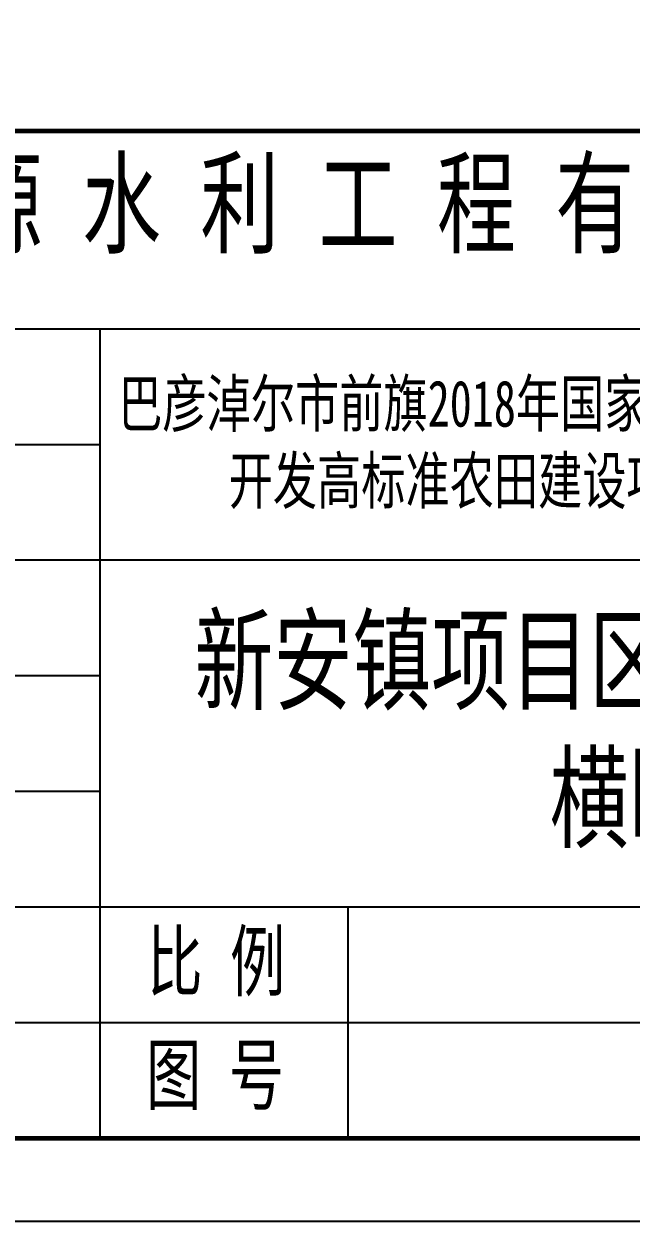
# Model space of a CAD drawing. Extents: x 695776 to 1250176, y 4443437 to 9025597.
# Drawn here: x 1089426 to 1093832, y 4538450 to 4547146 of the extents above; entities that cross this region are included whole.
import ezdxf

# ---------------------------------------------------------------- set-up
doc = ezdxf.new("R2010")
doc.units = 0
doc.header["$LTSCALE"] = 0.5
doc.layers.add('图框', color=7, linetype='CONTINUOUS')
doc.styles.add('仿宋', font='仿宋_GB2312.ttf', dxfattribs={"width": 0.7})

msp = doc.modelspace()

# ---------------------------------------------------------------- linework, layer by layer
at = {"layer": '图框', "color": 7, "lineweight": 60}
msp.add_line((1083976.0375, 4546369.6091), (1098376.0375, 4546369.6091), dxfattribs=at)
at = {"layer": '图框', "color": 7}
for p, q in [((1098376.0375, 4544929.6091), (1083976.0375, 4544929.6091)), ((1089976.0375, 4544929.6091), (1089976.0375, 4539049.6091)), ((1089976.0375, 4544089.6091), (1083976.0375, 4544089.6091)), ((1098376.0375, 4543249.6091), (1083976.0375, 4543249.6091)), ((1089976.0375, 4542409.6091), (1083976.0375, 4542409.6091)), ((1089976.0375, 4541569.6091), (1083976.0375, 4541569.6091)), ((1098376.0375, 4540729.6091), (1083976.0375, 4540729.6091)), ((1098376.0401, 4540729.6095), (1083976.0401, 4540729.6095)), ((1091776.0375, 4540729.6091), (1091776.0375, 4539049.6091)), ((1091776.0401, 4540729.6095), (1091776.0401, 4539049.6095)), ((1098376.0375, 4539889.6091), (1083976.0375, 4539889.6091))]:
    msp.add_line(p, q, dxfattribs=at)
at = {"layer": '图框', "linetype": 'Continuous', "lineweight": -2, "flags": 128}
msp.add_lwpolyline([(1048576.0375, 4574089.6091), (1048576.0375, 4538449.6091), (1098976.0375, 4538449.6091), (1098976.0375, 4574089.6091), (1048576.0375, 4574089.6091)], dxfattribs=at)
at = {"layer": '图框', "linetype": 'Continuous', "lineweight": 60, "flags": 128}
msp.add_lwpolyline([(1051576.0375, 4573489.6091), (1098376.0375, 4573489.6091), (1098376.0375, 4539049.6091), (1051576.0375, 4539049.6091), (1051576.0375, 4573489.6091)], dxfattribs=at)

# ---------------------------------------------------------------- texts
at = {"layer": '图框', "linetype": 'Continuous', "style": '仿宋'}
for s, insert, char_height, width, attachment_point in [('\u3000内 蒙 古 恒 源 水 利 工 程 有 限 公 司', (1084981.4245, 4546143.2995), 600, 12975.456, 1), ('巴彦淖尔市前旗2018年国家农业综合开发高标准农田建设项目', (1092676.0375, 4544089.6091), 336, 5400, 5), ('新安镇项目区废弃机耕路四横断图', (1094100.8094, 4541989.6091), 600, 6975.259258, 5), ('比 例', (1090321.066, 4540548.0189), 420, 1384.032427, 1), ('图 号', (1090312.4659, 4539723.2279), 420, 1384.032427, 1)]:
    msp.add_mtext(s, dxfattribs=dict(at, insert=insert, char_height=char_height, width=width, attachment_point=attachment_point))

doc.saveas('drawing.dxf')
